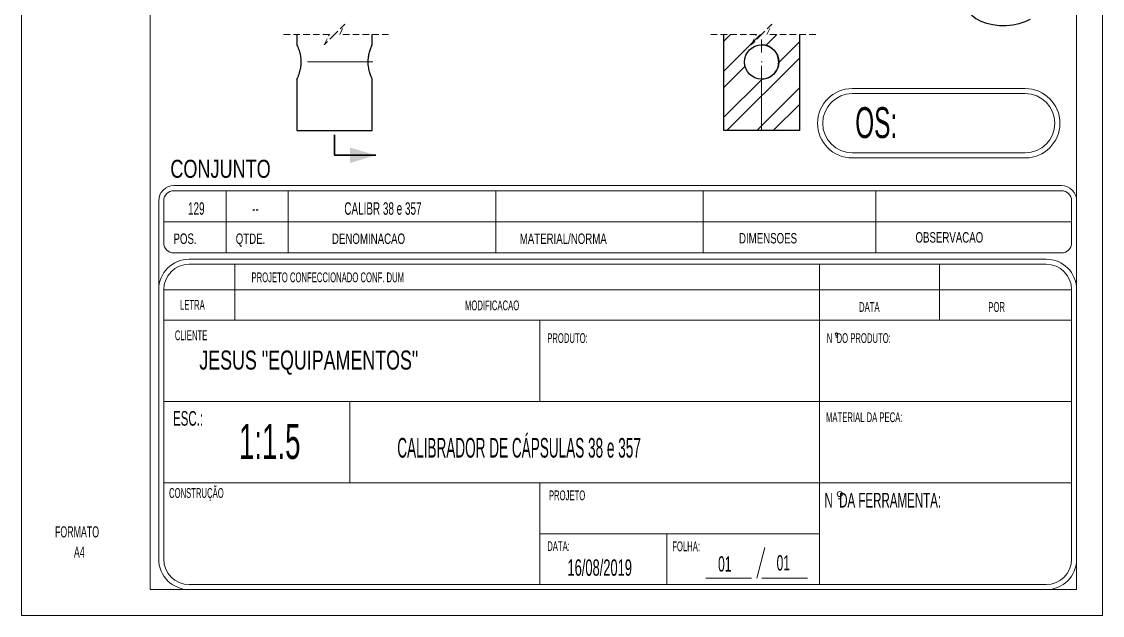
# Model space of a CAD drawing. Header units: millimetres. Extents: x 0 to 315, y 1 to 446.
# Drawn here: x 0 to 315, y 0.5 to 173.6 of the extents above; entities that cross this region are included whole.
import ezdxf

# ---------------------------------------------------------------- set-up
doc = ezdxf.new("R2010")
doc.units = ezdxf.units.MM
doc.header["$LTSCALE"] = 1.5
for name, pattern in [('CENTERX2', [20.32, 12.7, -2.54, 2.54, -2.54]), ('HIDDEN', [1.905, 1.27, -0.635]), ('PHANTOM', [12.7, 6.35, -1.27, 1.27, -1.27, 1.27, -1.27])]:
    doc.linetypes.add(name, pattern=pattern)
doc.layers.add('COTAS', color=7, linetype='Continuous')
doc.styles.add('SLDTEXTSTYLE0', font='TXT', dxfattribs={"width": 0.595745})
doc.styles.add('SLDTEXTSTYLE1', font='TXT', dxfattribs={"width": 0.75})
doc.styles.add('SLDTEXTSTYLE2', font='TXT', dxfattribs={"width": 0.589474})
doc.styles.add('SLDTEXTSTYLE3', font='TXT', dxfattribs={"width": 0.515789})
doc.styles.add('SLDTEXTSTYLE4', font='TXT', dxfattribs={"width": 0.7})
doc.styles.add('SLDTEXTSTYLE5', font='TXT', dxfattribs={"width": 0.695035})

# ---------------------------------------------------------------- blocks, each defined once
blk = doc.blocks.new('SW_NOTE_0')
at = {"color": 0, "linetype": 'Continuous', "lineweight": 18, "insert": (0, 4.16), "char_height": 3.228, "attachment_point": 1, "style": 'SLDTEXTSTYLE0'}
blk.add_mtext('FORMATO', dxfattribs=at)
blk = doc.blocks.new('SW_NOTE_0_1')
at = {"color": 0, "linetype": 'Continuous', "lineweight": 18, "insert": (0, 4.16), "char_height": 3.228, "attachment_point": 1, "style": 'SLDTEXTSTYLE0'}
blk.add_mtext('A4', dxfattribs=at)
blk = doc.blocks.new('Bloco2')
at = {"color": 7, "linetype": 'Continuous', "lineweight": 18}
for p, q in [((0.06, 445.59), (0.06, 0.09)), ((315.06, 0.09), (315.06, 445.59)), ((37.56, 438.09), (37.56, 7.59)), ((307.56, 7.59), (307.56, 438.09)), ((37.56, 7.59), (307.56, 7.59)), ((0.06, 0.09), (315.06, 0.09))]:
    blk.add_line(p, q, dxfattribs=at)
for name, p in [('SW_NOTE_0', (9.79, 21.89)), ('SW_NOTE_0_1', (15.3, 15.99))]:
    blk.add_blockref(name, p, dxfattribs=at)
blk = doc.blocks.new('SW_HATCH_0')
at = {"color": 0, "linetype": 'Continuous', "lineweight": 18}
for p, q in [((3.34, 37.05), (8.61, 42.32)), ((3.34, 41.81), (3.85, 42.32)), ((4.84, 29.84), (17.18, 42.18)), ((3.34, 23.58), (17.34, 37.58)), ((3.34, 28.34), (4.32, 29.32)), ((3.34, 14.87), (17.34, 28.87)), ((-0.66, 19.58), (3.48, 23.72)), ((3.34, 10.11), (17.34, 24.11)), ((16.34, 14.4), (21.34, 19.4)), ((0.84, 12.37), (4.34, 15.87)), ((4.26, 2.32), (17.34, 15.4)), ((16.34, 9.64), (19.84, 13.14)), ((20.59, 13.89), (21.34, 14.64)), ((-0.66, 6.11), (4.34, 11.11)), ((4.34, -2.36), (17.34, 10.64)), ((0, 0), (-4.12, 4.12)), ((16.34, 0.93), (21.34, 5.93)), ((-0.66, -2.6), (4.34, 2.4)), ((4.34, -11.07), (16.34, 0.93)), ((16.34, -3.83), (21.34, 1.17)), ((-0.66, -7.36), (4.34, -2.36)), ((4.62, -15.55), (16.34, -3.83)), ((17.34, -11.54), (21.34, -7.54)), ((-0.66, -16.07), (3.34, -12.07)), ((5.64, -23.24), (16.34, -12.54)), ((17.34, -16.3), (21.34, -12.3)), ((-0.66, -20.83), (3.34, -16.83)), ((5.99, -27.66), (15.08, -18.57)), ((17.34, -25.01), (21.34, -21.01)), ((-0.2, -29.08), (3.34, -25.54)), ((11.84, -30.51), (14.69, -27.66)), ((17.34, -29.78), (21.34, -25.78)), ((0.84, -32.8), (3.34, -30.3)), ((5.54, -50.28), (5.84, -49.98)), ((5.54, -55.05), (5.84, -54.75)), ((14.84, -54.45), (15.14, -54.15)), ((14.84, -59.22), (15.14, -58.92)), ((5.54, -63.75), (5.84, -63.45)), ((5.54, -68.52), (5.84, -68.22)), ((14.84, -67.92), (15.14, -67.62)), ((12.59, -74.94), (15.14, -72.39)), ((7.45, -75.31), (8.09, -74.67)), ((0.84, -100.16), (5, -96)), ((5.13, -102.6), (7.09, -100.64)), ((18.6, -102.6), (19.84, -101.36)), ((13.59, -107.61), (15.54, -105.66)), ((-0.66, -123.83), (2.84, -120.33)), ((-0.66, -128.6), (5.54, -122.4)), ((15.14, -126.27), (19.17, -122.24)), ((15.14, -134.98), (21.34, -128.78)), ((-0.66, -137.31), (5.54, -131.11)), ((15.14, -139.74), (21.34, -133.54)), ((-0.66, -142.07), (5.54, -135.87)), ((-0.66, -150.78), (5.54, -144.58)), ((15.14, -148.45), (21.34, -142.25)), ((15.14, -153.21), (21.34, -147.01)), ((-0.66, -155.54), (5.54, -149.34)), ((-0.44, -164.03), (6.1, -157.49)), ((13.03, -164.03), (21.34, -155.72)), ((4.32, -164.03), (8.62, -159.72)), ((17.79, -164.03), (21.34, -160.48)), ((-0.66, -180.99), (1.3, -179.03)), ((-0.66, -189.69), (10.01, -179.03)), ((11.59, -182.2), (14.77, -179.03)), ((15.34, -187.17), (21.34, -181.16)), ((-0.66, -194.46), (5.5, -188.3)), ((0.22, -207.04), (21.34, -185.93)), ((-0.66, -203.16), (10.46, -192.04)), ((8.93, -207.04), (21.34, -194.63)), ((13.69, -207.04), (21.34, -199.4))]:
    blk.add_line(p, q, dxfattribs=at)

msp = doc.modelspace()

# ---------------------------------------------------------------- linework, layer by layer
at = {"color": 7, "linetype": 'HIDDEN', "lineweight": 18}
for p, q in [((94.22, 172.82), (91.22, 169.82)), ((92.72, 169.82), (94.22, 172.82)), ((218.69, 172.82), (215.69, 169.82)), ((217.19, 169.82), (218.69, 172.82)), ((89.72, 169.82), (75.46, 169.82)), ((91.22, 169.82), (88.22, 166.82)), ((88.22, 166.82), (89.72, 169.82)), ((106.98, 169.82), (92.72, 169.82)), ((214.19, 169.82), (199.93, 169.82)), ((215.69, 169.82), (212.69, 166.82)), ((212.69, 166.82), (214.19, 169.82)), ((231.45, 169.82), (217.19, 169.82))]:
    msp.add_line(p, q, dxfattribs=at)
at = {"color": 7, "linetype": 'Continuous', "lineweight": 25}
for p, q in [((80.22, 169.82), (80.22, 166.75)), ((102.22, 166.74), (102.22, 169.82)), ((204.69, 141.8), (204.69, 169.82)), ((226.69, 169.82), (226.69, 141.8)), ((80.22, 156.86), (80.22, 141.8)), ((102.22, 141.8), (102.22, 156.8)), ((80.22, 141.8), (102.22, 141.8)), ((226.69, 141.8), (204.69, 141.8))]:
    msp.add_line(p, q, dxfattribs=at)
at = {"color": 7, "linetype": 'Continuous', "lineweight": 18}
for p, q in [((292.51, 154.07), (242.11, 154.07)), ((292.51, 152.57), (242.11, 152.57)), ((242.11, 135.32), (292.51, 135.32)), ((242.11, 133.82), (292.51, 133.82)), ((303.1, 125.75), (44.38, 125.75)), ((303.1, 124.28), (44.38, 124.28)), ((59.59, 106.13), (59.59, 124.28)), ((77.73, 106.13), (77.73, 124.28)), ((138.21, 106.13), (138.21, 124.28)), ((198.69, 106.13), (198.69, 124.28)), ((248.94, 106.13), (248.94, 124.28)), ((39.97, 16.92), (39.97, 121.34)), ((39.97, 121.34), (39.97, 101.72)), ((41.44, 121.34), (41.44, 109.07)), ((306.04, 109.07), (306.04, 121.34)), ((307.51, 16.92), (307.51, 121.34)), ((41.44, 115.2), (306.04, 115.2)), ((44.38, 106.13), (303.1, 106.13)), ((48.86, 104.32), (298.62, 104.32)), ((48.86, 102.84), (298.62, 102.84)), ((62.19, 86.54), (62.19, 102.84)), ((232.54, 102.84), (232.54, 86.54)), ((267.52, 102.84), (267.52, 86.54)), ((41.45, 16.92), (41.45, 95.43)), ((41.45, 95.43), (306.03, 95.43)), ((306.03, 95.43), (306.03, 16.92)), ((41.45, 86.54), (306.03, 86.54)), ((151.07, 86.54), (151.07, 62.84)), ((232.54, 86.54), (232.54, 62.84)), ((237.29, 81.68), (237.69, 81.68)), ((237.29, 81.65), (237.69, 81.65)), ((41.45, 62.84), (306.03, 62.84)), ((95.65, 39.14), (95.65, 62.84)), ((232.54, 39.14), (232.54, 62.84)), ((41.45, 39.14), (306.03, 39.14)), ((151.07, 39.14), (151.07, 9.51)), ((232.54, 39.14), (232.54, 9.51)), ((238.03, 34.5), (238.81, 34.5)), ((151.07, 24.33), (232.54, 24.33)), ((188.1, 24.33), (188.1, 9.51)), ((216.65, 20.31), (214.27, 11.42)), ((298.62, 9.51), (48.86, 9.51)), ((212.79, 11.42), (199.46, 11.42)), ((215.75, 11.42), (229.08, 11.42)), ((298.62, 8.03), (48.86, 8.03)), ((306.66, 8.03), (307.51, 8.03)), ((307.51, 8.03), (307.51, 8.89))]:
    msp.add_line(p, q, dxfattribs=at)
at = {"color": 7, "linetype": 'PHANTOM', "lineweight": 35}
msp.add_line((91.22, 134.61), (91.22, 140.61), dxfattribs=at)
at = {"color": 7, "linetype": 'Continuous', "lineweight": 35}
msp.add_line((91.22, 134.61), (103.22, 134.61), dxfattribs=at)
at = {"color": 7, "linetype": 'Continuous', "lineweight": 25, "flags": 128}
msp.add_lwpolyline([(275.24, 178.77), (275.24, 178.62), (275.46, 177.49), (276.03, 176.4), (276.93, 175.39), (278.13, 174.48), (279.59, 173.71), (281.26, 173.11), (283.09, 172.69), (285.02, 172.46), (286.99, 172.44), (288.94, 172.62), (290.8, 172.99), (292.51, 173.56), (294.03, 174.29)], dxfattribs=at)
at = {"color": 7, "linetype": 'Continuous', "lineweight": 25}
msp.add_circle((215.69, 161.8), 5, dxfattribs=at)
at = {"color": 7, "linetype": 'Continuous', "lineweight": 18}
for centre, radius in [((237.49, 82.49), 0.37), ((237.49, 82.45), 0.37), ((238.46, 35.88), 0.741)]:
    msp.add_circle(centre, radius, dxfattribs=at)
for centre, radius, start, end in [((242.11, 143.94), 10.12, 90, 270), ((242.11, 143.94), 8.62, 90, 270), ((292.51, 143.94), 10.12, 270, 90), ((292.51, 143.94), 8.62, 270, 90), ((44.38, 121.34), 4.41, 90, 180), ((44.38, 121.34), 2.94, 90, 180), ((303.1, 121.34), 4.41, 0, 90), ((303.1, 121.34), 2.94, 0, 90), ((44.38, 109.07), 2.94, 180, 270), ((303.1, 109.07), 2.94, 270, 0), ((48.86, 95.43), 8.89, 90, 180), ((298.62, 95.43), 8.89, 0, 90), ((48.86, 95.43), 7.41, 90, 180), ((298.62, 95.43), 7.41, 0, 90), ((48.86, 16.92), 8.89, 180, 270), ((48.86, 16.92), 7.41, 180, 270), ((298.62, 16.92), 7.41, 270, 0), ((298.62, 16.92), 8.89, 270, 0)]:
    msp.add_arc(centre, radius, start, end, dxfattribs=at)
at = {"color": 7, "linetype": 'Continuous', "lineweight": 25}
for points, knots in [([(80.24, 166.75), (80.23, 166.76), (80.17, 166.9), (80.54, 166.09), (80.7, 165.65), (81.16, 164.27), (81.42, 162.83), (81.45, 161.21), (81.26, 159.81), (80.86, 158.38), (80.68, 157.88), (80.18, 156.66), (80.25, 156.86), (80.25, 156.86)], [0, 0, 0, 0, 0.003697, 0.039612, 0.120654, 0.246443, 0.405841, 0.564337, 0.704592, 0.833344, 0.941029, 0.998927, 1, 1, 1, 1]), ([(102.22, 156.8), (102.18, 156.88), (102.04, 157.2), (101.76, 157.9), (101.38, 159.04), (101.06, 160.51), (100.99, 162.1), (101.15, 163.59), (101.48, 164.89), (101.83, 165.9), (102.09, 166.49), (102.18, 166.72), (102.19, 166.74)], [0, 0, 0, 0, 0.026664, 0.101472, 0.220207, 0.376623, 0.538511, 0.682242, 0.813518, 0.927161, 0.99552, 1, 1, 1, 1]), ([(215.67, 156.8), (216.21, 156.85), (217.26, 156.95), (218.69, 157.71), (219.87, 158.9), (220.59, 160.45), (220.75, 162.11), (220.4, 163.66), (219.6, 165.04), (218.35, 166.13), (216.95, 166.75), (216.02, 166.74), (215.67, 166.74)], [0, 0, 0, 0, 0.101357, 0.201047, 0.304944, 0.416179, 0.523, 0.619346, 0.71639, 0.822896, 0.934298, 1, 1, 1, 1])]:
    msp.add_open_spline(points, degree=3, knots=knots, dxfattribs=at)
at = {"color": 7, "linetype": 'Continuous', "lineweight": 35}
msp.add_solid([(103.22, 134.61), (95.72, 136.86), (95.72, 132.36)], dxfattribs=at)
at = {"layer": 'COTAS', "linetype": 'CENTERX2', "lineweight": 18}
for p, q in [((215.69, 141.65), (215.69, 169.97)), ((102.37, 161.8), (81.27, 161.8)), ((215.52, 161.8), (215.84, 161.8))]:
    msp.add_line(p, q, dxfattribs=at)

# ---------------------------------------------------------------- block references
at = {"color": 7, "linetype": 'Continuous', "lineweight": 18}
msp.add_blockref('SW_HATCH_0', (205.35, 348.84), dxfattribs=at)
at = {"layer": 'COTAS'}
msp.add_blockref('Bloco2', (-0.05, 0.44), dxfattribs=at)

# ---------------------------------------------------------------- texts
at = {"color": 7, "linetype": 'Continuous', "lineweight": 0}
for s, insert, char_height, attachment_point, style in [('OS:', (242.98, 148.63), 9, 1, 'SLDTEXTSTYLE2'), ('129', (50.92, 120.9), 3.629, 2, 'SLDTEXTSTYLE0'), ('CALIBR 38 e 357', (105.32, 120.9), 3.6288, 2, 'SLDTEXTSTYLE0'), ('--', (68.18, 120.9), 3.629, 2, 'SLDTEXTSTYLE0'), ('POS.', (44.28, 111.81), 3.033, 1, 'SLDTEXTSTYLE5'), ('QTDE.', (62.42, 111.81), 3.033, 1, 'SLDTEXTSTYLE5'), ('DENOMINACAO', (90.47, 111.81), 3.0335, 1, 'SLDTEXTSTYLE5'), ('MATERIAL/NORMA', (145.19, 111.81), 3.0335, 1, 'SLDTEXTSTYLE5'), ('DIMENSOES', (209.1, 111.95), 3.033, 1, 'SLDTEXTSTYLE5'), ('OBSERVACAO', (260.54, 112.2), 3.033, 1, 'SLDTEXTSTYLE5'), ('PROJETO CONFECCIONADO CONF. DUM', (67.01, 100.46), 2.8441, 1, 'SLDTEXTSTYLE2'), ('LETRA', (46.17, 92.45), 2.844, 1, 'SLDTEXTSTYLE2'), ('MODIFICACAO', (129.23, 92.28), 2.8441, 1, 'SLDTEXTSTYLE2'), ('DATA', (244.09, 91.82), 2.844, 1, 'SLDTEXTSTYLE2'), ('POR', (281.76, 91.82), 2.844, 1, 'SLDTEXTSTYLE2'), ('CLIENTE', (44.67, 83.57), 2.844, 1, 'SLDTEXTSTYLE2'), ('PRODUTO:', (153.2, 82.76), 2.844, 1, 'SLDTEXTSTYLE2'), ('N  DO PRODUTO:', (234.67, 82.76), 2.8441, 1, 'SLDTEXTSTYLE2'), ('JESUS "EQUIPAMENTOS"', (51.81, 77.71), 5.5562, 1, 'SLDTEXTSTYLE4'), ('ESC.:', (44.13, 60.07), 4.266, 1, 'SLDTEXTSTYLE2'), ('MATERIAL DA PECA:', (234.45, 59.69), 2.8441, 1, 'SLDTEXTSTYLE2'), ('1:1.5', (63.35, 56.34), 10.239, 1, 'SLDTEXTSTYLE2'), ('CALIBRADOR DE CÁPSULAS 38 e 357', (109.5, 52.24), 5.7336, 1, 'SLDTEXTSTYLE3'), ('CONSTRUÇÃO', (42.98, 37.62), 2.844, 1, 'SLDTEXTSTYLE2'), ('PROJETO', (153.7, 36.94), 2.844, 1, 'SLDTEXTSTYLE2'), ('N  DA FERRAMENTA:', (234, 36.23), 4.2661, 1, 'SLDTEXTSTYLE2'), ('DATA:', (153.2, 22.12), 2.844, 1, 'SLDTEXTSTYLE2'), ('FOLHA:', (189.64, 22.07), 2.844, 1, 'SLDTEXTSTYLE2'), ('16/08/2019', (159.11, 16.85), 4.763, 1, 'SLDTEXTSTYLE2'), ('01', (203, 17.75), 4.444, 1, 'SLDTEXTSTYLE2'), ('01', (220.06, 18.06), 4.444, 1, 'SLDTEXTSTYLE2')]:
    msp.add_mtext(s, dxfattribs=dict(at, insert=insert, char_height=char_height, attachment_point=attachment_point, style=style))
at = {"layer": 'COTAS', "insert": (43.36, 133.29), "char_height": 5.25, "attachment_point": 1, "style": 'SLDTEXTSTYLE1'}
msp.add_mtext('CONJUNTO', dxfattribs=at)

doc.saveas('drawing.dxf')
